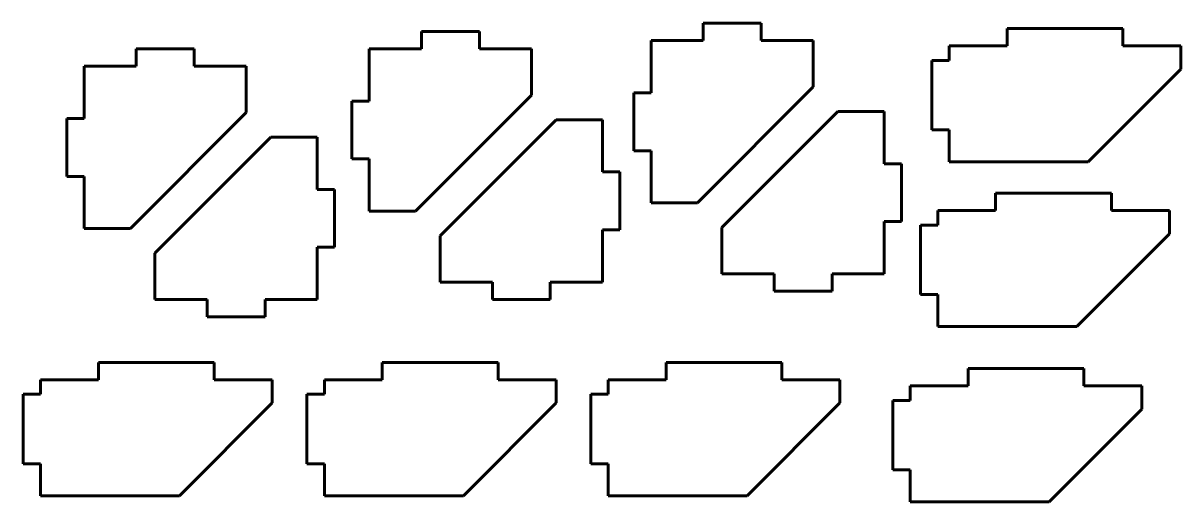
# Model space of a CAD drawing. Header units: millimetres. Extents: x 204 to 303.9, y 320.9 to 362.2.
import ezdxf

# ---------------------------------------------------------------- set-up
doc = ezdxf.new("R2010")
doc.units = ezdxf.units.MM
for name, color, linetype in [('BOTTOM_JOINT_SUP', 7, 'Continuous'), ('Default', 7, 'Continuous'), ('SUPPORT', 7, 'Continuous')]:
    doc.layers.add(name, color=color, linetype=linetype)

# ---------------------------------------------------------------- blocks, each defined once
blk = doc.blocks.new('SE')
at = {"layer": 'BOTTOM_JOINT_SUP', "color": 7, "linetype": 'Continuous', "lineweight": 60}
for p, q in [((225.378, 352.356), (215.378, 342.356)), ((225.378, 352.356), (229.378, 352.356)), ((229.378, 352.356), (229.378, 347.856)), ((230.878, 347.856), (229.378, 347.856)), ((230.878, 347.856), (230.878, 342.856)), ((229.378, 342.856), (229.378, 338.356)), ((230.878, 342.856), (229.378, 342.856)), ((215.378, 338.356), (215.378, 342.356)), ((219.878, 338.356), (215.378, 338.356)), ((219.878, 336.856), (219.878, 338.356)), ((229.378, 338.356), (224.878, 338.356)), ((224.878, 336.856), (224.878, 338.356)), ((224.878, 336.856), (219.878, 336.856))]:
    blk.add_line(p, q, dxfattribs=at)
blk = doc.blocks.new('SE1')
at = {"layer": 'BOTTOM_JOINT_SUP', "color": 7, "linetype": 'Continuous', "lineweight": 60}
for p, q in [((213.757, 359.977), (213.757, 358.477)), ((213.757, 359.977), (218.757, 359.977)), ((218.757, 359.977), (218.757, 358.477)), ((209.257, 358.477), (213.757, 358.477)), ((209.257, 353.977), (209.257, 358.477)), ((218.757, 358.477), (223.257, 358.477)), ((223.257, 358.477), (223.257, 354.477)), ((207.757, 353.977), (209.257, 353.977)), ((207.757, 348.977), (207.757, 353.977)), ((213.257, 344.477), (223.257, 354.477)), ((207.757, 348.977), (209.257, 348.977)), ((209.257, 344.477), (209.257, 348.977)), ((213.257, 344.477), (209.257, 344.477))]:
    blk.add_line(p, q, dxfattribs=at)
blk = doc.blocks.new('SE2')
at = {"layer": 'BOTTOM_JOINT_SUP', "color": 7, "linetype": 'Continuous', "lineweight": 60}
for p, q in [((249.999, 353.856), (239.999, 343.856)), ((249.999, 353.856), (253.999, 353.856)), ((253.999, 353.856), (253.999, 349.356)), ((255.499, 349.356), (253.999, 349.356)), ((255.499, 349.356), (255.499, 344.356)), ((239.999, 339.856), (239.999, 343.856)), ((253.999, 344.356), (253.999, 339.856)), ((255.499, 344.356), (253.999, 344.356)), ((244.499, 339.856), (239.999, 339.856)), ((244.499, 338.356), (244.499, 339.856)), ((253.999, 339.856), (249.499, 339.856)), ((249.499, 338.356), (249.499, 339.856)), ((249.499, 338.356), (244.499, 338.356))]:
    blk.add_line(p, q, dxfattribs=at)
blk = doc.blocks.new('SE3')
at = {"layer": 'BOTTOM_JOINT_SUP', "color": 7, "linetype": 'Continuous', "lineweight": 60}
for p, q in [((238.378, 361.477), (238.378, 359.977)), ((238.378, 361.477), (243.378, 361.477)), ((243.378, 361.477), (243.378, 359.977)), ((233.878, 359.977), (238.378, 359.977)), ((233.878, 355.477), (233.878, 359.977)), ((243.378, 359.977), (247.878, 359.977)), ((247.878, 359.977), (247.878, 355.977)), ((237.878, 345.977), (247.878, 355.977)), ((232.378, 355.477), (233.878, 355.477)), ((232.378, 350.477), (232.378, 355.477)), ((232.378, 350.477), (233.878, 350.477)), ((233.878, 345.977), (233.878, 350.477)), ((237.878, 345.977), (233.878, 345.977))]:
    blk.add_line(p, q, dxfattribs=at)
blk = doc.blocks.new('SE4')
at = {"layer": 'BOTTOM_JOINT_SUP', "color": 7, "linetype": 'Continuous', "lineweight": 60}
for p, q in [((274.319, 354.571), (264.319, 344.571)), ((274.319, 354.571), (278.319, 354.571)), ((278.319, 354.571), (278.319, 350.071)), ((279.819, 350.071), (278.319, 350.071)), ((279.819, 350.071), (279.819, 345.071)), ((278.319, 345.071), (278.319, 340.571)), ((279.819, 345.071), (278.319, 345.071)), ((264.319, 340.571), (264.319, 344.571)), ((268.819, 340.571), (264.319, 340.571)), ((268.819, 339.071), (268.819, 340.571)), ((278.319, 340.571), (273.819, 340.571)), ((273.819, 339.071), (273.819, 340.571)), ((273.819, 339.071), (268.819, 339.071))]:
    blk.add_line(p, q, dxfattribs=at)
blk = doc.blocks.new('SE5')
at = {"layer": 'BOTTOM_JOINT_SUP', "color": 7, "linetype": 'Continuous', "lineweight": 60}
for p, q in [((262.698, 362.193), (262.698, 360.693)), ((262.698, 362.193), (267.698, 362.193)), ((267.698, 362.193), (267.698, 360.693)), ((258.198, 360.693), (262.698, 360.693)), ((258.198, 356.193), (258.198, 360.693)), ((267.698, 360.693), (272.198, 360.693)), ((272.198, 360.693), (272.198, 356.693)), ((256.698, 356.193), (258.198, 356.193)), ((256.698, 351.193), (256.698, 356.193)), ((262.198, 346.693), (272.198, 356.693)), ((256.698, 351.193), (258.198, 351.193)), ((258.198, 346.693), (258.198, 351.193)), ((262.198, 346.693), (258.198, 346.693))]:
    blk.add_line(p, q, dxfattribs=at)
blk = doc.blocks.new('SE6')
at = {"layer": 'SUPPORT', "color": 7, "linetype": 'Continuous', "lineweight": 60}
for p, q in [((210.499, 332.929), (210.499, 331.429)), ((210.499, 332.929), (220.499, 332.929)), ((220.499, 332.929), (220.499, 331.429)), ((205.499, 331.429), (205.499, 330.179)), ((210.499, 331.429), (205.499, 331.429)), ((225.499, 331.429), (220.499, 331.429)), ((225.499, 329.429), (225.499, 331.429)), ((203.999, 330.179), (205.499, 330.179)), ((203.999, 330.179), (203.999, 324.179)), ((217.499, 321.429), (225.499, 329.429)), ((203.999, 324.179), (205.499, 324.179)), ((205.499, 324.179), (205.499, 321.429)), ((205.499, 321.429), (217.499, 321.429))]:
    blk.add_line(p, q, dxfattribs=at)
blk = doc.blocks.new('SE7')
at = {"layer": 'SUPPORT', "color": 7, "linetype": 'Continuous', "lineweight": 60}
for p, q in [((234.999, 332.929), (234.999, 331.429)), ((234.999, 332.929), (244.999, 332.929)), ((244.999, 332.929), (244.999, 331.429)), ((229.999, 331.429), (229.999, 330.179)), ((234.999, 331.429), (229.999, 331.429)), ((249.999, 331.429), (244.999, 331.429)), ((249.999, 329.429), (249.999, 331.429)), ((228.499, 330.179), (229.999, 330.179)), ((228.499, 330.179), (228.499, 324.179)), ((241.999, 321.429), (249.999, 329.429)), ((228.499, 324.179), (229.999, 324.179)), ((229.999, 324.179), (229.999, 321.429)), ((229.999, 321.429), (241.999, 321.429))]:
    blk.add_line(p, q, dxfattribs=at)
blk = doc.blocks.new('SE8')
at = {"layer": 'SUPPORT', "color": 7, "linetype": 'Continuous', "lineweight": 60}
for p, q in [((285.556, 332.398), (285.556, 330.898)), ((285.556, 332.398), (295.556, 332.398)), ((295.556, 332.398), (295.556, 330.898)), ((280.556, 330.898), (280.556, 329.648)), ((285.556, 330.898), (280.556, 330.898)), ((300.556, 330.898), (295.556, 330.898)), ((300.556, 328.898), (300.556, 330.898)), ((279.056, 329.648), (280.556, 329.648)), ((279.056, 329.648), (279.056, 323.648)), ((292.556, 320.898), (300.556, 328.898)), ((279.056, 323.648), (280.556, 323.648)), ((280.556, 323.648), (280.556, 320.898)), ((280.556, 320.898), (292.556, 320.898))]:
    blk.add_line(p, q, dxfattribs=at)
blk = doc.blocks.new('SE9')
at = {"layer": 'SUPPORT', "color": 7, "linetype": 'Continuous', "lineweight": 60}
for p, q in [((287.94, 347.53), (287.94, 346.03)), ((287.94, 347.53), (297.94, 347.53)), ((297.94, 347.53), (297.94, 346.03)), ((282.94, 346.03), (282.94, 344.78)), ((287.94, 346.03), (282.94, 346.03)), ((302.94, 346.03), (297.94, 346.03)), ((302.94, 344.03), (302.94, 346.03)), ((281.44, 344.78), (282.94, 344.78)), ((281.44, 344.78), (281.44, 338.78)), ((294.94, 336.03), (302.94, 344.03)), ((281.44, 338.78), (282.94, 338.78)), ((282.94, 338.78), (282.94, 336.03)), ((282.94, 336.03), (294.94, 336.03))]:
    blk.add_line(p, q, dxfattribs=at)
blk = doc.blocks.new('SE10')
at = {"layer": 'SUPPORT', "color": 7, "linetype": 'Continuous', "lineweight": 60}
for p, q in [((259.499, 332.929), (259.499, 331.429)), ((259.499, 332.929), (269.499, 332.929)), ((269.499, 332.929), (269.499, 331.429)), ((254.499, 331.429), (254.499, 330.179)), ((259.499, 331.429), (254.499, 331.429)), ((274.499, 331.429), (269.499, 331.429)), ((274.499, 329.429), (274.499, 331.429)), ((252.999, 330.179), (254.499, 330.179)), ((252.999, 330.179), (252.999, 324.179)), ((266.499, 321.429), (274.499, 329.429)), ((252.999, 324.179), (254.499, 324.179)), ((254.499, 324.179), (254.499, 321.429)), ((254.499, 321.429), (266.499, 321.429))]:
    blk.add_line(p, q, dxfattribs=at)
blk = doc.blocks.new('SE11')
at = {"layer": 'SUPPORT', "color": 7, "linetype": 'Continuous', "lineweight": 60}
for p, q in [((288.926, 361.732), (288.926, 360.232)), ((288.926, 361.732), (298.926, 361.732)), ((298.926, 361.732), (298.926, 360.232)), ((283.926, 360.232), (283.926, 358.982)), ((288.926, 360.232), (283.926, 360.232)), ((303.926, 360.232), (298.926, 360.232)), ((303.926, 358.232), (303.926, 360.232)), ((282.426, 358.982), (283.926, 358.982)), ((282.426, 358.982), (282.426, 352.982)), ((295.926, 350.232), (303.926, 358.232)), ((282.426, 352.982), (283.926, 352.982)), ((283.926, 352.982), (283.926, 350.232)), ((283.926, 350.232), (295.926, 350.232))]:
    blk.add_line(p, q, dxfattribs=at)

msp = doc.modelspace()

# ---------------------------------------------------------------- block references
at = {"layer": 'Default'}
for name in ['SE5', 'SE3', 'SE11', 'SE1', 'SE2', 'SE4', 'SE', 'SE9', 'SE6', 'SE7', 'SE10', 'SE8']:
    msp.add_blockref(name, (0, 0), dxfattribs=at)

doc.saveas('drawing.dxf')
